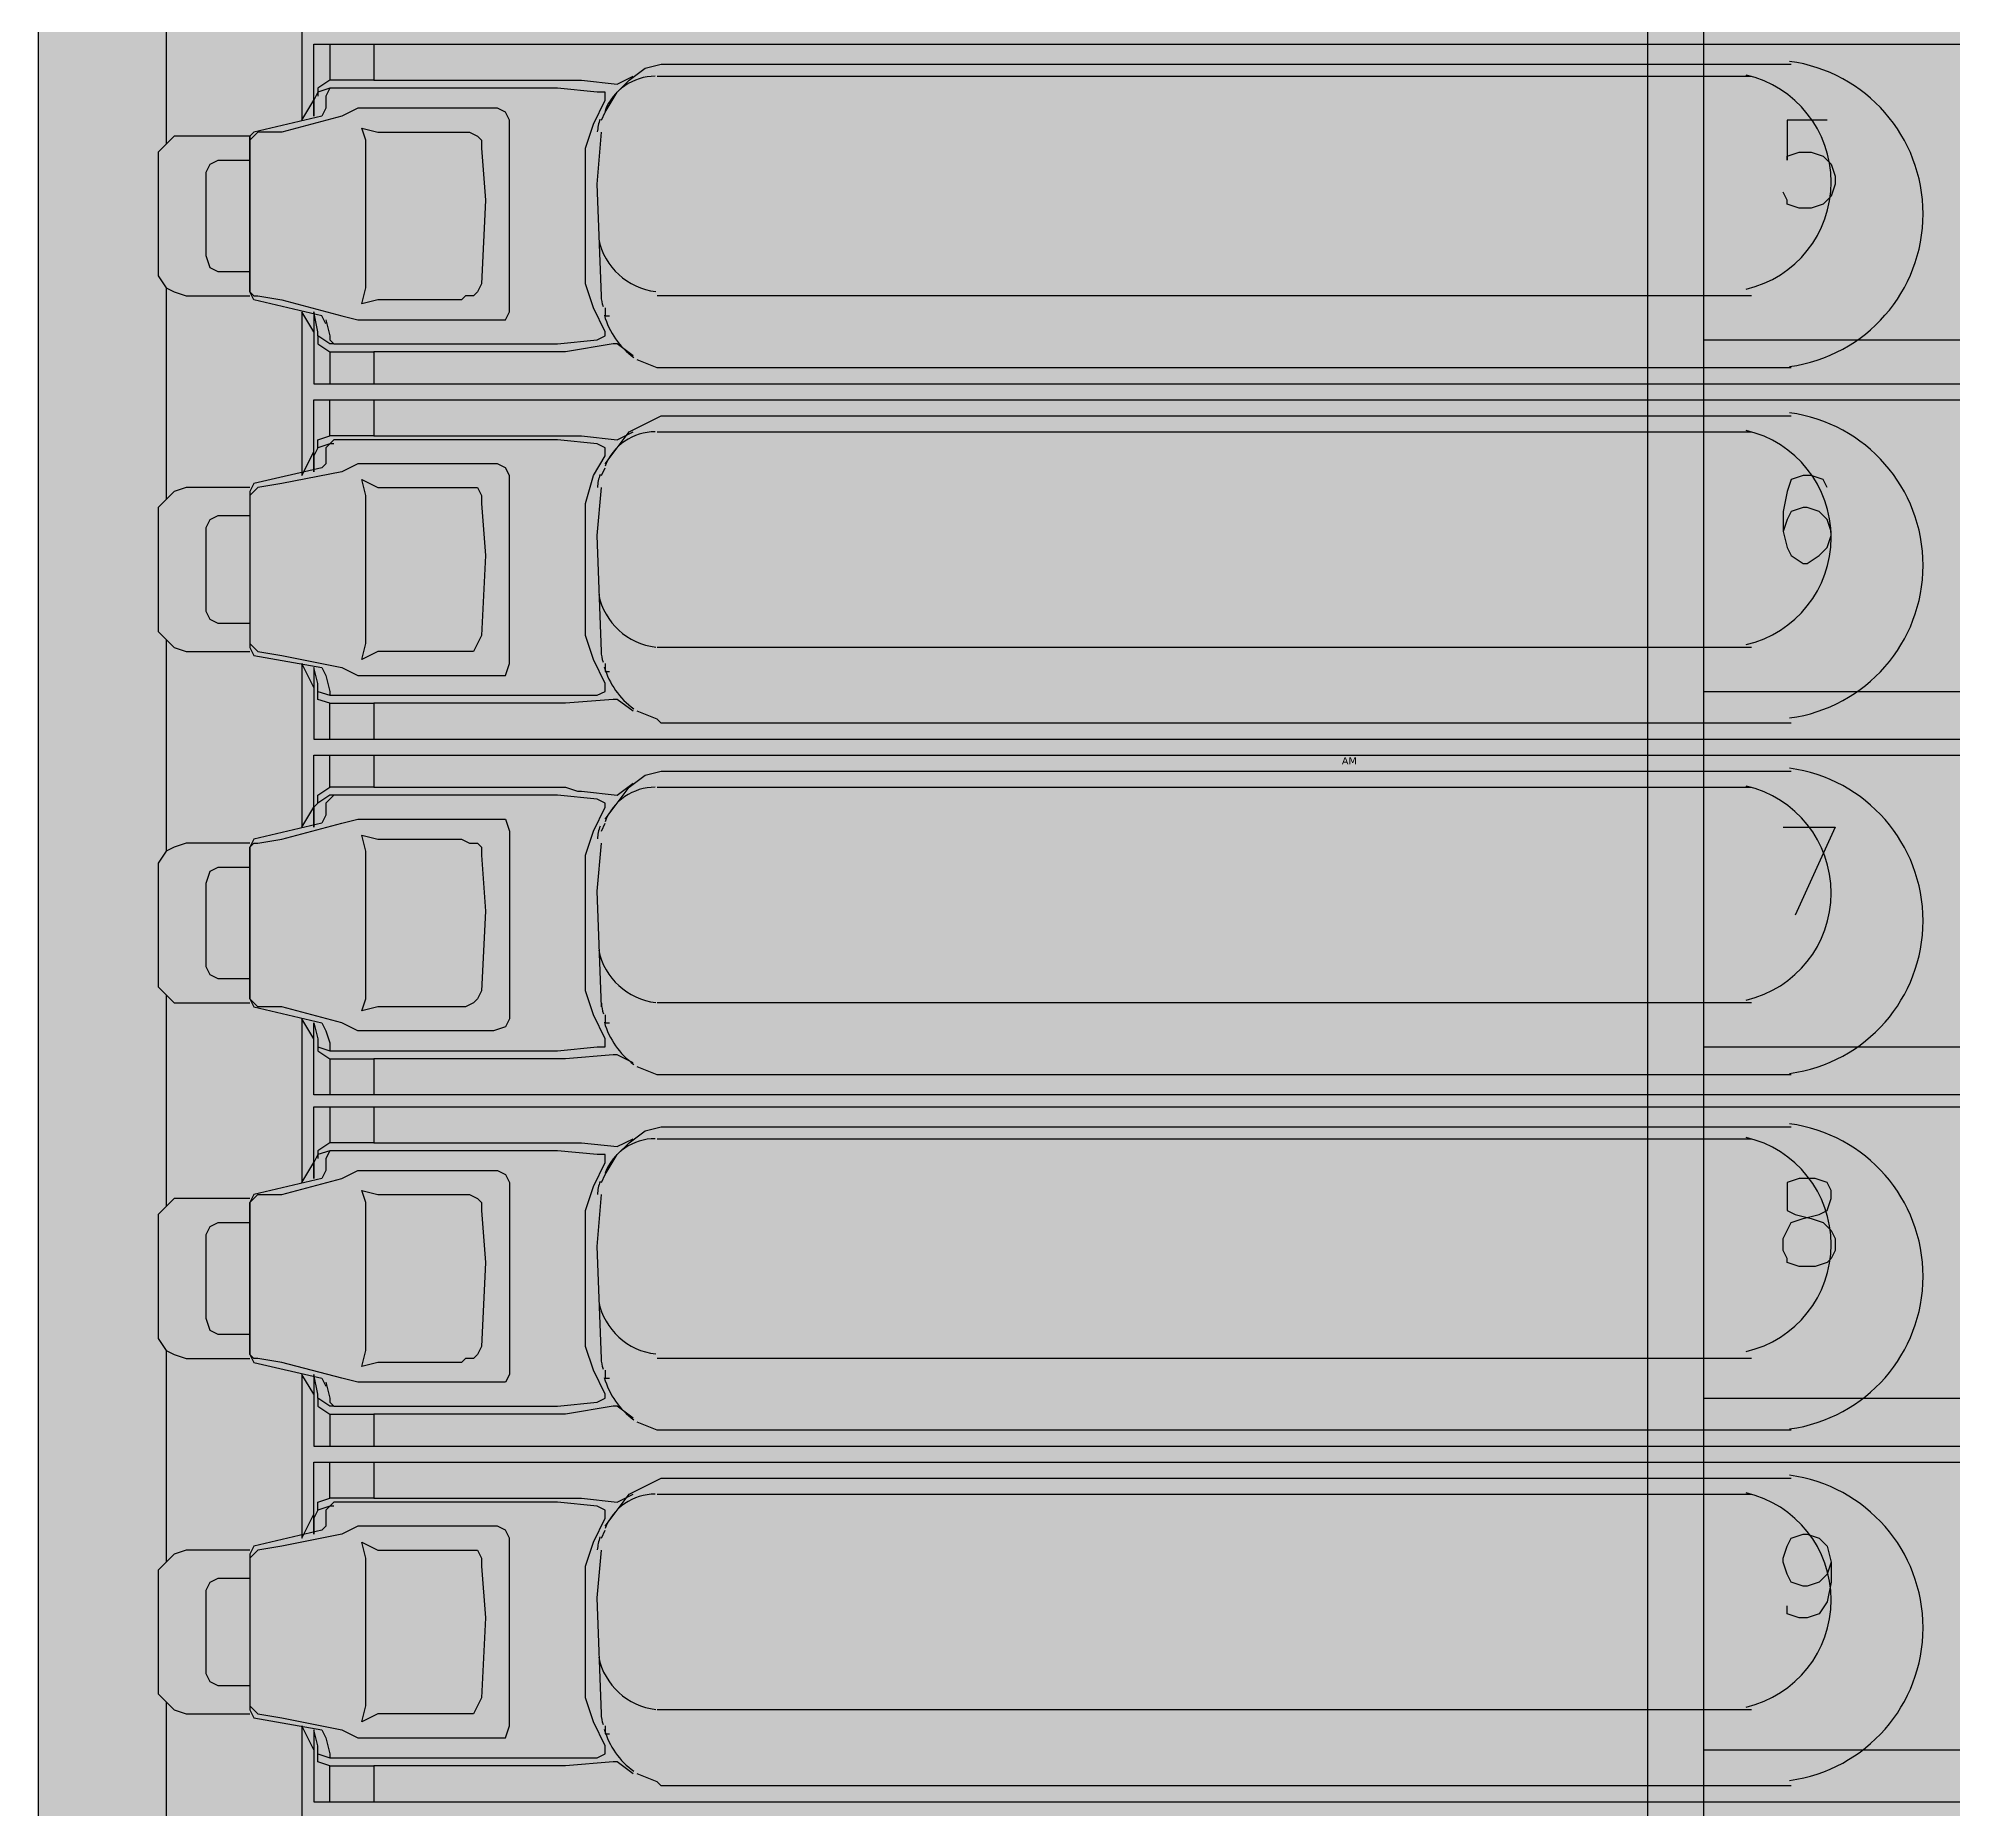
# Model space of a CAD drawing. Extents: x 9438 to 11125, y 1800 to 2873.
# Drawn here: x 10924.4 to 11005.6, y 2588.1 to 2663.2 of the extents above; entities that cross this region are included whole.
import ezdxf

# ---------------------------------------------------------------- set-up
doc = ezdxf.new("R2010")
doc.units = 0
doc.header["$LTSCALE"] = 10
doc.header["$MEASUREMENT"] = 0
doc.layers.add('G02-1-PRDXXXX-E-MRIO-01-P01-01$0$ANNOTATION', color=7, linetype='Continuous')
doc.styles.add('G02-1-PRDXXXX-E-MRIO-01-P01-01$0$PDF Verdana', font='verdana.ttf')

# ---------------------------------------------------------------- blocks, each defined once
blk = doc.blocks.new('G02-1-PRDXXXX-E-MRIO-01-P01-01$0$DV-54809-ZX-370-003')
at = {"layer": 'G02-1-PRDXXXX-E-MRIO-01-P01-01$0$ANNOTATION', "lineweight": 25}
for points in [[(1486.659, 949.974), (1486.659, 731.352), (1489.708, 729.997)], [(1486.659, 949.974), (1486.659, 731.352), (1486.829, 730.844), (1486.998, 730.505), (1487.337, 730.166), (1487.675, 730.166), (1489.538, 729.997), (1489.708, 729.997), (1631.279, 729.997), (1633.142, 730.166), (1633.65, 730.166), (1633.988, 730.505), (1634.158, 730.844), (1634.327, 731.352), (1634.327, 949.974)], [(1492.078, 867.673), (1492.078, 858.698)], [(1498.344, 865.811), (1497.836, 866.657), (1497.836, 859.714), (1498.344, 860.561), (1498.344, 859.884), (1498.344, 862.932), (1613.836, 862.932)], [(1499.021, 862.932), (1499.021, 861.408), (1498.513, 861.069), (1498.513, 860.73)], [(1500.884, 862.932), (1500.884, 861.408), (1509.013, 861.408), (1509.521, 861.408), (1509.69, 861.408), (1511.214, 861.238), (1511.892, 861.577)], [(1510.537, 859.714), (1510.706, 860.053), (1511.214, 860.9), (1511.722, 861.408), (1512.4, 861.916), (1513.077, 862.085), (1561.001, 862.085)], [(1499.191, 861.069), (1499.021, 861.069), (1498.852, 860.73), (1498.852, 860.222), (1498.683, 859.884), (1495.804, 859.206), (1495.635, 859.037), (1495.635, 858.867)], [(1498.852, 851.247), (1499.021, 850.57), (1499.021, 850.4), (1499.191, 850.231), (1508.674, 850.231), (1510.367, 850.4), (1510.706, 850.57), (1510.706, 850.739), (1510.198, 851.755), (1509.859, 852.771), (1509.859, 858.529), (1510.198, 859.545), (1510.706, 860.561), (1510.706, 860.9), (1510.367, 860.9), (1508.674, 861.069), (1499.191, 861.069), (1499.021, 861.069), (1498.513, 860.9), (1498.344, 860.561)], [(1500.884, 861.408), (1499.021, 861.408)], [(1512.908, 861.577), (1559.308, 861.577)], [(1498.852, 851.078), (1498.683, 851.416), (1495.804, 852.094), (1495.635, 852.432), (1495.804, 852.263), (1495.973, 852.263), (1496.989, 852.094), (1499.529, 851.416), (1500.207, 851.247), (1500.715, 851.247), (1505.965, 851.247), (1506.473, 851.247), (1506.642, 851.586), (1506.642, 859.714), (1506.473, 860.053), (1506.134, 860.222), (1500.715, 860.222), (1500.207, 860.222), (1499.529, 859.884), (1496.989, 859.206), (1495.973, 859.206), (1495.804, 859.037), (1495.635, 858.867), (1495.635, 852.432), (1495.635, 856.327), (1495.635, 859.037), (1492.925, 859.037), (1492.417, 859.037), (1492.078, 858.698), (1491.74, 858.359), (1491.74, 857.851), (1491.74, 853.448), (1491.74, 853.11), (1492.078, 852.602), (1492.417, 852.432), (1492.925, 852.263), (1495.635, 852.263)], [(1500.207, 860.222), (1500.207, 860.222)], [(1562.525, 859.714), (1560.832, 859.714), (1560.832, 858.021), (1560.832, 858.19), (1561.34, 858.359), (1561.848, 858.359), (1562.356, 858.19), (1562.695, 857.851), (1562.864, 857.343), (1562.864, 857.005), (1562.695, 856.497), (1562.356, 856.158), (1561.848, 855.989), (1561.34, 855.989), (1560.832, 856.158), (1560.832, 856.327), (1560.663, 856.666)], [(1495.635, 853.279), (1494.28, 853.279), (1493.941, 853.448), (1493.772, 853.957), (1493.772, 857.513), (1493.941, 857.851), (1494.28, 858.021), (1495.635, 858.021)], [(1492.078, 852.602), (1492.078, 843.627)], [(1559.308, 852.263), (1512.908, 852.263)], [(1498.344, 850.739), (1497.836, 851.586), (1497.836, 844.643), (1498.344, 845.659)], [(1498.513, 850.57), (1498.513, 850.739), (1498.344, 851.586), (1498.344, 848.538), (1613.836, 848.538)], [(1510.706, 851.755), (1510.706, 851.416), (1510.876, 851.416)], [(1510.876, 851.416), (1510.876, 851.416)], [(1499.191, 850.231), (1499.021, 850.231), (1498.513, 850.57), (1498.513, 850.231), (1499.021, 849.892), (1499.021, 848.538)], [(1499.021, 849.892), (1500.884, 849.892)], [(1499.191, 850.231), (1499.191, 850.231)], [(1511.892, 849.723), (1511.214, 850.231), (1511.045, 850.231), (1509.013, 849.892), (1500.884, 849.892), (1500.884, 848.538)], [(1557.276, 850.4), (1607.571, 850.4)], [(1561.001, 849.215), (1513.077, 849.215), (1512.908, 849.215), (1512.061, 849.554)], [(1513.077, 849.215), (1513.077, 849.215)], [(1498.513, 845.828), (1498.344, 845.489), (1498.344, 844.812), (1498.344, 847.86), (1613.836, 847.86)], [(1499.021, 833.466), (1499.021, 834.99), (1498.513, 835.159), (1498.513, 835.498), (1499.021, 835.329), (1499.191, 835.329), (1508.674, 835.329), (1510.367, 835.329), (1510.706, 835.498), (1510.706, 835.837), (1510.198, 836.853), (1509.859, 837.869), (1509.859, 843.457), (1510.198, 844.643), (1510.706, 845.489), (1510.706, 845.828), (1510.367, 845.997), (1508.674, 846.167), (1499.191, 846.167), (1499.021, 845.997), (1498.513, 845.828), (1498.513, 846.167), (1499.021, 846.336), (1499.021, 847.86)], [(1500.884, 847.86), (1500.884, 846.336), (1509.013, 846.336), (1509.521, 846.336), (1509.69, 846.336), (1511.214, 846.167), (1511.892, 846.505)], [(1510.706, 845.151), (1511.214, 845.828), (1511.722, 846.505), (1512.4, 846.844), (1513.077, 847.183), (1561.001, 847.183)], [(1512.908, 846.505), (1559.308, 846.505)], [(1499.191, 845.997), (1499.021, 845.997), (1498.852, 845.828), (1498.852, 845.151), (1498.683, 844.981), (1495.804, 844.304), (1495.635, 843.965), (1495.635, 841.256), (1495.635, 837.361), (1495.804, 837.022), (1498.683, 836.514), (1498.852, 836.175), (1499.021, 835.498), (1499.021, 835.329), (1499.191, 835.329)], [(1500.884, 846.336), (1499.021, 846.336)], [(1500.207, 845.151), (1500.207, 845.151)], [(1510.537, 844.643), (1510.706, 844.981)], [(1495.635, 844.135), (1492.925, 844.135), (1492.417, 843.965), (1492.078, 843.627), (1491.74, 843.288), (1491.74, 842.949), (1491.74, 838.377), (1491.74, 838.038), (1492.078, 837.699), (1492.417, 837.361), (1492.925, 837.191), (1495.635, 837.191)], [(1562.525, 844.135), (1562.356, 844.473), (1561.848, 844.643), (1561.509, 844.643), (1561.001, 844.473), (1560.832, 843.965), (1560.663, 843.118), (1560.663, 842.272), (1560.832, 841.594), (1561.001, 841.256), (1561.509, 840.917), (1561.679, 840.917), (1562.187, 841.256), (1562.525, 841.594), (1562.695, 842.102), (1562.695, 842.272), (1562.525, 842.78), (1562.187, 843.118), (1561.679, 843.288), (1561.509, 843.288), (1561.001, 843.118), (1560.832, 842.78), (1560.663, 842.272)], [(1495.635, 843.965), (1495.635, 843.965)], [(1495.635, 838.377), (1494.28, 838.377), (1493.941, 838.546), (1493.772, 838.885), (1493.772, 842.441), (1493.941, 842.78), (1494.28, 842.949), (1495.635, 842.949)], [(1492.078, 837.699), (1492.078, 828.724)], [(1498.344, 835.667), (1497.836, 836.683), (1497.836, 829.74), (1498.344, 830.587)], [(1510.706, 836.683), (1510.706, 836.345), (1510.876, 836.345)], [(1559.308, 837.361), (1512.908, 837.361)], [(1498.513, 835.498), (1498.513, 835.837), (1498.344, 836.514), (1498.344, 833.466), (1613.836, 833.466)], [(1510.876, 836.345), (1510.876, 836.345)], [(1499.191, 835.329), (1499.191, 835.329)], [(1511.892, 834.651), (1511.214, 835.159), (1511.045, 835.159), (1509.013, 834.99), (1500.884, 834.99), (1500.884, 833.466)], [(1557.276, 835.498), (1607.571, 835.498)], [(1499.021, 834.99), (1500.884, 834.99)], [(1561.001, 834.143), (1513.077, 834.143), (1512.908, 834.313), (1512.061, 834.651)], [(1513.077, 834.143), (1513.077, 834.143)], [(1498.513, 830.756), (1498.344, 830.587), (1498.344, 829.74), (1498.344, 832.789), (1613.836, 832.789)], [(1613.836, 818.394), (1498.344, 818.394), (1498.344, 821.443), (1498.513, 820.765), (1498.513, 820.426), (1499.021, 820.257), (1499.191, 820.257), (1508.674, 820.257), (1510.367, 820.426), (1510.706, 820.426), (1510.706, 820.765), (1510.198, 821.781), (1509.859, 822.797), (1509.859, 828.555), (1510.198, 829.571), (1510.706, 830.587), (1510.706, 830.756), (1510.367, 830.926), (1508.674, 831.095), (1499.191, 831.095), (1499.021, 831.095), (1498.513, 830.756), (1498.513, 831.095), (1499.021, 831.434), (1499.021, 832.789)], [(1500.884, 832.789), (1500.884, 831.434), (1509.013, 831.434), (1509.521, 831.264), (1509.69, 831.264), (1511.214, 831.095), (1511.892, 831.603)], [(1510.706, 830.079), (1511.214, 830.756), (1511.722, 831.434), (1512.4, 831.942), (1513.077, 832.111), (1561.001, 832.111)], [(1499.191, 831.095), (1499.021, 830.926), (1498.852, 830.756), (1498.852, 830.248), (1498.683, 829.91), (1495.804, 829.232), (1495.635, 828.894), (1495.804, 829.063), (1495.973, 829.063), (1496.989, 829.232), (1499.529, 829.91), (1500.207, 830.079), (1500.715, 830.079), (1506.134, 830.079), (1506.473, 830.079), (1506.642, 829.571), (1506.642, 821.612), (1506.473, 821.273), (1505.965, 821.104), (1500.715, 821.104), (1500.207, 821.104), (1499.529, 821.443), (1496.989, 822.12), (1495.973, 822.12), (1495.804, 822.289), (1495.635, 822.459), (1495.635, 826.184), (1495.635, 828.894), (1495.635, 822.459), (1495.804, 822.12), (1498.683, 821.443), (1498.852, 821.104), (1499.021, 820.596), (1499.021, 820.257), (1499.191, 820.257)], [(1500.884, 831.434), (1499.021, 831.434)], [(1512.908, 831.434), (1559.308, 831.434)], [(1500.207, 830.079), (1500.207, 830.079)], [(1510.537, 829.571), (1510.706, 829.91)], [(1560.663, 829.74), (1562.864, 829.74), (1561.171, 826.015)], [(1495.635, 829.063), (1492.925, 829.063), (1492.417, 828.894), (1492.078, 828.724), (1491.74, 828.216), (1491.74, 827.878), (1491.74, 823.475), (1491.74, 822.967), (1492.078, 822.628), (1492.417, 822.289), (1492.925, 822.289), (1495.635, 822.289)], [(1495.635, 828.894), (1495.635, 828.894)], [(1510.537, 822.12), (1510.367, 827.031), (1510.537, 829.063)], [(1495.635, 823.305), (1494.28, 823.305), (1493.941, 823.475), (1493.772, 823.813), (1493.772, 827.37), (1493.941, 827.878), (1494.28, 828.047), (1495.635, 828.047)], [(1492.078, 822.628), (1492.078, 813.653)], [(1559.308, 822.289), (1512.908, 822.289)], [(1498.344, 820.765), (1497.836, 821.612), (1497.836, 814.669), (1498.344, 815.516), (1498.344, 814.838), (1498.344, 817.886), (1613.836, 817.886)], [(1510.706, 821.781), (1510.706, 821.443), (1510.876, 821.443)], [(1510.876, 821.443), (1510.876, 821.443)], [(1498.513, 820.596), (1498.513, 820.257), (1499.021, 819.918), (1499.021, 818.394)], [(1557.276, 820.426), (1607.571, 820.426)], [(1499.021, 819.918), (1500.884, 819.918)], [(1499.191, 820.257), (1499.191, 820.257)], [(1511.892, 819.749), (1511.214, 820.088), (1511.045, 820.088), (1509.013, 819.918), (1500.884, 819.918), (1500.884, 818.394)], [(1561.001, 819.241), (1513.077, 819.241), (1512.908, 819.241), (1512.061, 819.58)], [(1513.077, 819.241), (1513.077, 819.241)], [(1499.021, 817.886), (1499.021, 816.362), (1498.513, 816.023), (1498.513, 815.685)], [(1500.884, 817.886), (1500.884, 816.362), (1509.013, 816.362), (1509.521, 816.362), (1509.69, 816.362), (1511.214, 816.193), (1511.892, 816.532)], [(1500.884, 816.362), (1499.021, 816.362)], [(1510.537, 814.669), (1510.706, 815.007), (1511.214, 815.854), (1511.722, 816.362), (1512.4, 816.87), (1513.077, 817.04), (1561.001, 817.04)], [(1512.908, 816.532), (1559.308, 816.532)], [(1499.191, 816.023), (1499.021, 816.023), (1498.852, 815.685), (1498.852, 815.177), (1498.683, 814.838), (1495.804, 814.161), (1495.635, 813.822), (1495.804, 813.991), (1495.973, 814.161), (1496.989, 814.161), (1499.529, 814.838), (1500.207, 815.177), (1500.715, 815.177), (1506.134, 815.177), (1506.473, 815.007), (1506.642, 814.669), (1506.642, 806.54), (1506.473, 806.202), (1505.965, 806.202), (1500.715, 806.202), (1500.207, 806.202), (1499.529, 806.371), (1496.989, 807.048), (1495.973, 807.218), (1495.804, 807.218), (1495.635, 807.387), (1495.635, 811.282), (1495.635, 813.822), (1495.635, 807.387), (1495.804, 807.048), (1498.683, 806.371), (1498.852, 806.032)], [(1498.852, 806.202), (1499.021, 805.524), (1499.021, 805.355), (1499.191, 805.186), (1508.674, 805.186), (1510.367, 805.355), (1510.706, 805.524), (1510.706, 805.694), (1510.198, 806.71), (1509.859, 807.726), (1509.859, 813.483), (1510.198, 814.499), (1510.706, 815.516), (1510.706, 815.854), (1510.367, 815.854), (1508.674, 816.023), (1499.191, 816.023), (1499.021, 816.023), (1498.513, 815.854), (1498.344, 815.516)], [(1500.207, 815.177), (1500.207, 815.177)], [(1495.635, 813.991), (1492.925, 813.991), (1492.417, 813.991), (1492.078, 813.653), (1491.74, 813.314), (1491.74, 812.806), (1491.74, 808.403), (1491.74, 808.064), (1492.078, 807.556), (1492.417, 807.387), (1492.925, 807.218), (1495.635, 807.218)], [(1495.635, 813.822), (1495.635, 813.822)], [(1495.635, 808.234), (1494.28, 808.234), (1493.941, 808.403), (1493.772, 808.911), (1493.772, 812.467), (1493.941, 812.806), (1494.28, 812.975), (1495.635, 812.975)], [(1492.078, 807.556), (1492.078, 798.581)], [(1510.706, 806.71), (1510.706, 806.371), (1510.876, 806.371)], [(1559.308, 807.218), (1512.908, 807.218)], [(1498.344, 805.694), (1497.836, 806.54), (1497.836, 799.597), (1498.344, 800.613)], [(1498.513, 805.524), (1498.513, 805.694), (1498.344, 806.54), (1498.344, 803.492), (1613.836, 803.492)], [(1510.876, 806.371), (1510.876, 806.371)], [(1499.191, 805.186), (1499.021, 805.186), (1498.513, 805.524), (1498.513, 805.186), (1499.021, 804.847), (1499.021, 803.492)], [(1499.191, 805.186), (1499.191, 805.186)], [(1511.892, 804.677), (1511.214, 805.186), (1511.045, 805.186), (1509.013, 804.847), (1500.884, 804.847), (1500.884, 803.492)], [(1557.276, 805.524), (1607.571, 805.524)], [(1499.021, 804.847), (1500.884, 804.847)], [(1561.001, 804.169), (1513.077, 804.169), (1512.908, 804.169), (1512.061, 804.508)], [(1513.077, 804.169), (1513.077, 804.169)], [(1498.513, 800.783), (1498.344, 800.444), (1498.344, 799.767), (1498.344, 802.815), (1613.836, 802.815)], [(1499.021, 788.421), (1499.021, 789.945), (1498.513, 790.114), (1498.513, 790.453), (1499.021, 790.283), (1499.191, 790.283), (1508.674, 790.283), (1510.367, 790.283), (1510.706, 790.453), (1510.706, 790.791), (1510.198, 791.807), (1509.859, 792.823), (1509.859, 798.412), (1510.198, 799.428), (1510.706, 800.444), (1510.706, 800.783), (1510.367, 800.952), (1508.674, 801.121), (1499.191, 801.121), (1499.021, 800.952), (1498.513, 800.783), (1498.513, 801.121), (1499.021, 801.291), (1499.021, 802.815)], [(1500.884, 802.815), (1500.884, 801.291), (1509.013, 801.291), (1509.521, 801.291), (1509.69, 801.291), (1511.214, 801.121), (1511.892, 801.46)], [(1510.706, 800.105), (1511.214, 800.783), (1511.722, 801.46), (1512.4, 801.799), (1513.077, 802.137), (1561.001, 802.137)], [(1499.191, 800.952), (1499.021, 800.952), (1498.852, 800.783), (1498.852, 800.105), (1498.683, 799.936), (1495.804, 799.258), (1495.635, 798.92), (1495.635, 796.21), (1495.635, 792.315), (1495.804, 791.977), (1498.683, 791.469), (1498.852, 791.13), (1499.021, 790.453), (1499.021, 790.283), (1499.191, 790.283)], [(1500.884, 801.291), (1499.021, 801.291)], [(1512.908, 801.46), (1559.308, 801.46)], [(1500.207, 800.105), (1500.207, 800.105)], [(1510.537, 799.597), (1510.706, 799.936)], [(1562.695, 798.581), (1562.525, 798.073), (1562.187, 797.734), (1561.679, 797.565), (1561.509, 797.565), (1561.001, 797.734), (1560.832, 798.073), (1560.663, 798.581), (1560.663, 798.75), (1560.832, 799.258), (1561.001, 799.597), (1561.509, 799.767), (1561.679, 799.767), (1562.187, 799.597), (1562.525, 799.258), (1562.695, 798.581), (1562.695, 797.734), (1562.525, 796.888), (1562.187, 796.38), (1561.679, 796.21), (1561.34, 796.21), (1560.832, 796.38), (1560.832, 796.718)], [(1495.635, 799.089), (1492.925, 799.089), (1492.417, 798.92), (1492.078, 798.581), (1491.74, 798.242), (1491.74, 797.904), (1491.74, 793.331), (1491.74, 792.993), (1492.078, 792.654), (1492.417, 792.315), (1492.925, 792.146), (1495.635, 792.146)], [(1495.635, 798.92), (1495.635, 798.92)], [(1495.635, 793.331), (1494.28, 793.331), (1493.941, 793.501), (1493.772, 793.84), (1493.772, 797.396), (1493.941, 797.734), (1494.28, 797.904), (1495.635, 797.904)], [(1492.078, 792.654), (1492.078, 783.679)], [(1559.308, 792.315), (1512.908, 792.315)], [(1498.344, 790.622), (1497.836, 791.638), (1497.836, 784.695), (1498.344, 785.542)], [(1498.513, 790.453), (1498.513, 790.791), (1498.344, 791.469), (1498.344, 788.421), (1613.836, 788.421)], [(1510.706, 791.638), (1510.706, 791.299), (1510.876, 791.299)], [(1510.876, 791.299), (1510.876, 791.299)], [(1557.276, 790.622), (1607.571, 790.622)], [(1499.021, 789.945), (1500.884, 789.945)], [(1499.191, 790.283), (1499.191, 790.283)], [(1511.892, 789.606), (1511.214, 790.114), (1511.045, 790.114), (1509.013, 789.945), (1500.884, 789.945), (1500.884, 788.421)], [(1561.001, 789.098), (1513.077, 789.098), (1512.908, 789.267), (1512.061, 789.606)], [(1513.077, 789.098), (1513.077, 789.098)]]:
    blk.add_lwpolyline(points, dxfattribs=at)
for points in [[(1554.905, 741.174), (1614.514, 741.174), (1614.514, 743.714), (1610.788, 743.714), (1610.788, 936.766), (1614.514, 936.766), (1614.514, 939.136), (1554.905, 939.136)], [(1554.905, 741.174), (1609.772, 741.174), (1609.772, 939.136), (1554.905, 939.136)], [(1557.276, 743.544), (1607.571, 743.544), (1607.571, 936.935), (1557.276, 936.935)], [(1500.546, 852.602), (1500.546, 858.867), (1500.376, 859.376), (1501.053, 859.206), (1504.61, 859.206), (1504.948, 859.206), (1505.287, 859.037), (1505.456, 858.867), (1505.456, 858.529), (1505.626, 856.327), (1505.456, 852.771), (1505.287, 852.432), (1505.118, 852.263), (1504.779, 852.263), (1504.61, 852.094), (1501.053, 852.094), (1500.376, 851.924)], [(1500.715, 836.175), (1505.965, 836.175), (1506.473, 836.175), (1506.642, 836.683), (1506.642, 844.643), (1506.473, 844.981), (1506.134, 845.151), (1500.715, 845.151), (1500.207, 845.151), (1499.529, 844.812), (1496.989, 844.304), (1495.973, 844.135), (1495.804, 843.965), (1495.635, 843.796), (1495.635, 837.53), (1495.804, 837.361), (1495.973, 837.191), (1496.989, 837.022), (1499.529, 836.514), (1500.207, 836.175)], [(1500.546, 837.53), (1500.546, 843.796), (1500.376, 844.473), (1501.053, 844.135), (1504.61, 844.135), (1504.948, 844.135), (1505.287, 844.135), (1505.456, 843.796), (1505.456, 843.457), (1505.626, 841.256), (1505.456, 837.869), (1505.287, 837.53), (1505.118, 837.191), (1504.779, 837.191), (1504.61, 837.191), (1501.053, 837.191), (1500.376, 836.853)], [(1500.546, 822.459), (1500.546, 828.724), (1500.376, 829.402), (1501.053, 829.232), (1504.61, 829.232), (1504.948, 829.063), (1505.287, 829.063), (1505.456, 828.894), (1505.456, 828.555), (1505.626, 826.184), (1505.456, 822.797), (1505.287, 822.459), (1505.118, 822.289), (1504.779, 822.12), (1504.61, 822.12), (1501.053, 822.12), (1500.376, 821.951)], [(1561.34, 814.838), (1560.832, 814.669), (1560.832, 813.483), (1561.171, 813.314), (1561.848, 813.145), (1562.356, 812.975), (1562.695, 812.637), (1562.864, 812.298), (1562.864, 811.79), (1562.695, 811.451), (1562.525, 811.282), (1562.017, 811.113), (1561.34, 811.113), (1560.832, 811.282), (1560.832, 811.451), (1560.663, 811.79), (1560.663, 812.298), (1560.832, 812.637), (1561.001, 812.975), (1561.509, 813.145), (1562.187, 813.314), (1562.525, 813.483), (1562.695, 813.991), (1562.695, 814.33), (1562.525, 814.669), (1562.017, 814.838)], [(1500.546, 807.556), (1500.546, 813.822), (1500.376, 814.33), (1501.053, 814.161), (1504.61, 814.161), (1504.948, 814.161), (1505.287, 813.991), (1505.456, 813.822), (1505.456, 813.483), (1505.626, 811.282), (1505.456, 807.726), (1505.287, 807.387), (1505.118, 807.218), (1504.779, 807.218), (1504.61, 807.048), (1501.053, 807.048), (1500.376, 806.879)], [(1500.715, 791.13), (1505.965, 791.13), (1506.473, 791.13), (1506.642, 791.638), (1506.642, 799.597), (1506.473, 799.936), (1506.134, 800.105), (1500.715, 800.105), (1500.207, 800.105), (1499.529, 799.767), (1496.989, 799.258), (1495.973, 799.089), (1495.804, 798.92), (1495.635, 798.75), (1495.635, 792.485), (1495.804, 792.315), (1495.973, 792.146), (1496.989, 791.977), (1499.529, 791.469), (1500.207, 791.13)], [(1500.546, 792.485), (1500.546, 798.75), (1500.376, 799.428), (1501.053, 799.089), (1504.61, 799.089), (1504.948, 799.089), (1505.287, 799.089), (1505.456, 798.75), (1505.456, 798.412), (1505.626, 796.21), (1505.456, 792.823), (1505.287, 792.485), (1505.118, 792.146), (1504.779, 792.146), (1504.61, 792.146), (1501.053, 792.146), (1500.376, 791.807)]]:
    blk.add_lwpolyline(points, close=True, dxfattribs=at)
for points in [[(1510.622, 851.796, -0.047151), (1510.537, 852.263), (1510.367, 857.005), (1510.537, 859.206)], [(1510.622, 836.724, -0.047172), (1510.537, 837.191), (1510.367, 842.102), (1510.537, 844.135)], [(1510.622, 806.751, -0.047131), (1510.537, 807.218), (1510.367, 811.959), (1510.537, 814.161)], [(1510.622, 791.679, -0.047151), (1510.537, 792.146), (1510.367, 797.057), (1510.537, 799.089)]]:
    blk.add_lwpolyline(points, format="xyb", dxfattribs=at)
for centre, radius, start, end in [((1560.063, 855.74), 6.526, 277.63644, 82.36409), ((1512.822, 859.296), 2.281, 89.96746, 158.99359), ((1558.039, 857.09), 4.656, 282.94939, 77.05042), ((1512.735, 859.011), 2.377, 161.58455, 175.09487), ((1513.162, 855.226), 2.794, 191.46199, 263.61353), ((1513.818, 852.325), 3.274, 195.59305, 234.57573), ((1560.062, 840.838), 6.527, 277.64441, 82.36409), ((1512.822, 844.224), 2.282, 89.96519, 158.94296), ((1558.039, 842.019), 4.656, 282.94939, 77.05061), ((1512.734, 843.94), 2.375, 161.58015, 175.09641), ((1513.162, 840.154), 2.794, 191.4624, 263.61489), ((1513.817, 837.422), 3.274, 195.59099, 234.57571), ((1560.064, 825.766), 6.526, 277.63591, 82.36356), ((1512.822, 829.152), 2.282, 89.96692, 158.94123), ((1558.039, 826.947), 4.656, 282.94958, 77.05061), ((1512.734, 829.038), 2.375, 161.58016, 175.09641), ((1513.162, 825.083), 2.794, 191.49577, 263.61693), ((1513.027, 822.504), 2.5, 185.11688, 195.82291), ((1513.822, 822.354), 3.279, 195.62332, 234.54546), ((1512.822, 814.25), 2.282, 89.96692, 158.94123), ((1558.039, 812.045), 4.656, 282.94939, 77.05061), ((1560.064, 810.694), 6.526, 277.63552, 82.36448), ((1512.735, 813.966), 2.376, 161.5823, 175.09427), ((1513.162, 810.181), 2.794, 191.49457, 263.61814), ((1513.817, 807.279), 3.274, 195.59002, 234.57876), ((1560.064, 795.792), 6.526, 277.63591, 82.35559), ((1512.822, 799.179), 2.281, 89.96746, 158.99359), ((1558.039, 796.973), 4.656, 282.94939, 77.05042), ((1512.735, 798.894), 2.377, 161.58455, 175.09487), ((1513.162, 795.109), 2.794, 191.46199, 263.61353), ((1513.817, 792.377), 3.274, 195.59154, 234.57724)]:
    blk.add_arc(centre, radius, start, end, dxfattribs=at)
at = {"layer": 'G02-1-PRDXXXX-E-MRIO-01-P01-01$0$ANNOTATION', "color": 7, "true_color": 0xffffff, "transparency": 33554559}
for points in [[(1486.659, 731.352), (1522.899, 944.047), (1486.659, 949.974)], [(1522.899, 944.047), (1486.659, 731.352), (1523.407, 943.37)], [(1634.327, 731.352), (1486.659, 731.352), (1594.531, 943.37)], [(1523.407, 943.37), (1526.455, 943.37), (1486.659, 731.352)], [(1526.455, 943.37), (1486.659, 731.352), (1594.531, 943.37)], [(1554.905, 939.136), (1554.905, 741.174), (1610.788, 936.766)], [(1610.788, 936.766), (1554.905, 741.174), (1610.788, 743.714)]]:
    blk.add_solid(points, dxfattribs=at)
at = {"layer": 'G02-1-PRDXXXX-E-MRIO-01-P01-01$0$ANNOTATION', "insert": (1541.94, 832.55), "char_height": 0.3003, "attachment_point": 4, "style": 'G02-1-PRDXXXX-E-MRIO-01-P01-01$0$PDF Verdana'}
blk.add_mtext('AM', dxfattribs=at)

msp = doc.modelspace()

# ---------------------------------------------------------------- block references
msp.add_blockref('G02-1-PRDXXXX-E-MRIO-01-P01-01$0$DV-54809-ZX-370-003', (9437.718, 1799.996))

doc.saveas('drawing.dxf')
